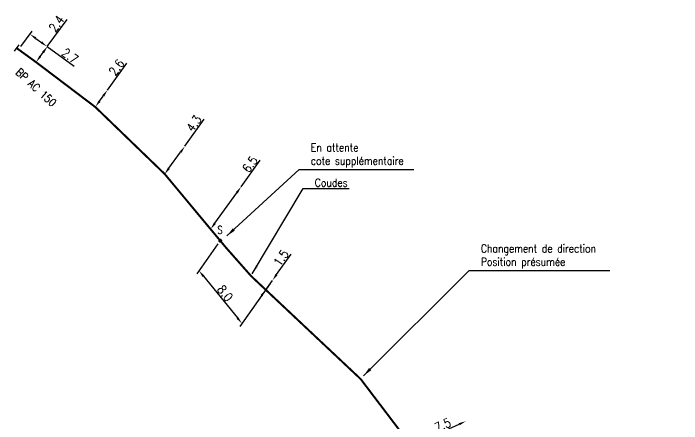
# Model space of a CAD drawing. Header units: millimetres. Extents: x 183997 to 185000, y 127999 to 129007.
# Drawn here: x 184280.6 to 184364.5, y 128786.5 to 128838 of the extents above; entities that cross this region are included whole.
import ezdxf
from ezdxf.enums import TextEntityAlignment as Align

# ---------------------------------------------------------------- set-up
doc = ezdxf.new("R2010")
doc.units = ezdxf.units.MM
doc.header["$PDMODE"] = 34
doc.linetypes.add('L_25_AP', pattern=[2000, 1000, 1000])
doc.layers.get('0').update_dxf_attribs({"linetype": 'CONTINUOUS'})
doc.layers.get('DEFPOINTS').update_dxf_attribs({"linetype": 'CONTINUOUS'})
for name, color, linetype in [('L_150', 1, 'CONTINUOUS'), ('L_300', 7, 'CONTINUOUS'), ('L_340', 7, 'CONTINUOUS')]:
    doc.layers.add(name, color=color, linetype=linetype)
doc.styles.add('G_ROMANS', font='ROMANS.SHX', dxfattribs={"width": 0.75})
doc.styles.get("Standard").update_dxf_attribs({"font": 'romans.shx', "width": 0.85})
doc.dimstyles.get("Standard").update_dxf_attribs({"dimtxt": 1.5, "dimasz": 1.2, "dimexe": 0.625, "dimexo": 0.625, "dimgap": 0.25, "dimtad": 1, "dimdec": 1, "dimzin": 0, "dimdsep": 46, "dimtxsty": 'Standard', "dimcen": -0.5, "dimadec": 0, "dimazin": 0, "dimtfac": 1, "dimtdec": 1, "dimtmove": 0, "dimatfit": 3, "dimfxl": 0, "dimtolj": 1, "dimtzin": 0, "dimarcsym": 0})

# ---------------------------------------------------------------- blocks, each defined once
blk = doc.blocks.new('L_300_11')
at = {"color": 0, "linetype": 'Continuous', "const_width": 0.248, "flags": 128}
blk.add_lwpolyline([(-0.126, 0, 1), (0.126, 0, 1)], format="xyb", close=True, dxfattribs=at)
at = {"linetype": 'Continuous', "style": 'G_ROMANS', "width": 0.75}
blk.add_attdef('S', text='', height=1, dxfattribs=at).set_placement((0, 1.35), align=Align.MIDDLE_CENTER)
at = {"color": 0, "linetype": 'Continuous', "width": 0.75, "flags": 3}
for tag, p in [('DEF_LEG', (0, -5)), ('DEF_COUP', (0, -7.5)), ('DEF_TYPE', (0, -10))]:
    blk.add_attdef(tag, text='', height=1.2, dxfattribs=at).set_placement(p, align=Align.MIDDLE)
blk = doc.blocks.new('*D823')
at = {"layer": 'DEFPOINTS', "color": 0, "linetype": 'Continuous', "transparency": 16777216}
for p in [(184309.189, 128816.196), (184309.189, 128816.196), (184305.366, 128810.914)]:
    blk.add_point(p, dxfattribs=at)
at = {"layer": 'L_150', "color": 0, "linetype": 'Continuous', "lineweight": -2, "transparency": 16777216}
for p, q in [((184309.189, 128816.196), (184311.612, 128819.544)), ((184305.894, 128811.643), (184308.662, 128815.467))]:
    blk.add_line(p, q, dxfattribs=at)
at = {"layer": 'L_150', "color": 0, "linetype": 'Continuous', "transparency": 16777216}
for points in [[(184308.54, 128815.555), (184308.783, 128815.379), (184309.189, 128816.196)], [(184305.773, 128811.731), (184306.016, 128811.555), (184305.366, 128810.914)]]:
    blk.add_solid(points, dxfattribs=at)
at = {"layer": 'L_150', "color": 0, "linetype": 'Continuous', "transparency": 16777216, "insert": (184310.321, 128819.039), "char_height": 1.125, "attachment_point": 5, "rotation": 54.10382}
blk.add_mtext('\\A1;6.5', dxfattribs=at)
blk = doc.blocks.new('*D824')
at = {"layer": 'DEFPOINTS', "color": 0, "linetype": 'Continuous', "transparency": 16777216}
for p in [(184306.581, 128809.457), (184313.135, 128804.479), (184309.302, 128799.08)]:
    blk.add_point(p, dxfattribs=at)
at = {"layer": 'L_300', "color": 0, "linetype": 'Continuous', "lineweight": -2, "transparency": 16777216}
for p, q in [((184306.299, 128809.061), (184303.628, 128805.298)), ((184304.478, 128804.997), (184308.733, 128799.778)), ((184312.853, 128804.082), (184309.021, 128798.684))]:
    blk.add_line(p, q, dxfattribs=at)
at = {"layer": 'L_300', "color": 0, "linetype": 'Continuous', "transparency": 16777216}
for points in [[(184304.594, 128805.092), (184304.362, 128804.903), (184303.91, 128805.695)], [(184308.85, 128799.872), (184308.617, 128799.683), (184309.302, 128799.08)]]:
    blk.add_solid(points, dxfattribs=at)
at = {"layer": 'L_300', "color": 0, "linetype": 'Continuous', "transparency": 16777216, "insert": (184307.187, 128802.861), "char_height": 1.125, "attachment_point": 5, "rotation": 309.18783}
blk.add_mtext('\\A1;8.0', dxfattribs=at)
blk = doc.blocks.new('*D1157')
at = {"layer": 'DEFPOINTS', "color": 0, "linetype": 'Continuous', "transparency": 16777216}
for p in [(184313.135, 128804.479), (184313.135, 128804.479), (184312.296, 128803.297)]:
    blk.add_point(p, dxfattribs=at)
at = {"layer": 'L_150', "color": 0, "linetype": 'Continuous', "lineweight": -2, "transparency": 16777216}
for p, q in [((184313.656, 128805.213), (184315.475, 128807.775)), ((184312.296, 128803.297), (184313.135, 128804.479)), ((184311.775, 128802.563), (184311.254, 128801.829))]:
    blk.add_line(p, q, dxfattribs=at)
at = {"layer": 'L_150', "color": 0, "linetype": 'Continuous', "transparency": 16777216}
for points in [[(184313.534, 128805.3), (184313.778, 128805.126), (184313.135, 128804.479)], [(184311.652, 128802.65), (184311.897, 128802.476), (184312.296, 128803.297)]]:
    blk.add_solid(points, dxfattribs=at)
at = {"layer": 'L_150', "color": 0, "linetype": 'Continuous', "transparency": 16777216, "insert": (184314.214, 128807.295), "char_height": 1.125, "attachment_point": 5, "rotation": 54.6269}
blk.add_mtext('\\A1;1.5', dxfattribs=at)
blk = doc.blocks.new('*D1159')
at = {"layer": 'DEFPOINTS', "color": 0, "linetype": 'Continuous', "transparency": 16777216}
for p in [(184337.407, 128786.803), (184337.407, 128786.803), (184330.552, 128783.759)]:
    blk.add_point(p, dxfattribs=at)
at = {"layer": 'L_300', "color": 0, "linetype": 'Continuous', "lineweight": -2, "transparency": 16777216}
blk.add_line((184331.375, 128784.124), (184336.584, 128786.438), dxfattribs=at)
at = {"layer": 'L_300', "color": 0, "linetype": 'Continuous', "transparency": 16777216}
for points in [[(184336.524, 128786.575), (184336.645, 128786.301), (184337.407, 128786.803)], [(184331.314, 128784.261), (184331.436, 128783.987), (184330.552, 128783.759)]]:
    blk.add_solid(points, dxfattribs=at)
at = {"layer": 'L_300', "color": 0, "linetype": 'Continuous', "transparency": 16777216, "insert": (184334.515, 128786.339), "char_height": 1.125, "attachment_point": 5, "rotation": 23.94439}
blk.add_mtext('\\A1;7.5', dxfattribs=at)
blk = doc.blocks.new('L_340_07')
at = {"color": 0, "linetype": 'Continuous', "const_width": 0.25, "flags": 128}
blk.add_lwpolyline([(0, 0), (0.35, 0)], dxfattribs=at)
at = {"color": 0, "linetype": 'Continuous', "flags": 128}
blk.add_lwpolyline([(0.35, -0.5), (0.35, 0.5)], dxfattribs=at)
at = {"color": 0, "linetype": 'Continuous', "width": 0.75, "flags": 3}
for tag, p in [('DEF_LEG', (0.723, -3.465)), ('DEF_COUP', (0.723, -5.965)), ('DEF_TYPE', (0.723, -8.465))]:
    blk.add_attdef(tag, text='', height=1.2, dxfattribs=at).set_placement(p, align=Align.MIDDLE)
blk = doc.blocks.new('*D131')
at = {"layer": 'DEFPOINTS', "color": 0, "linetype": 'Continuous', "transparency": 16777216}
for p in [(184302.134, 128821.302), (184302.134, 128821.302), (184299.613, 128817.819)]:
    blk.add_point(p, dxfattribs=at)
at = {"layer": 'L_150', "color": 0, "linetype": 'Continuous', "lineweight": -2, "transparency": 16777216}
for p, q in [((184302.134, 128821.302), (184304.584, 128824.687)), ((184300.141, 128818.548), (184301.607, 128820.573))]:
    blk.add_line(p, q, dxfattribs=at)
at = {"layer": 'L_150', "color": 0, "linetype": 'Continuous', "transparency": 16777216}
for points in [[(184301.485, 128820.661), (184301.728, 128820.485), (184302.134, 128821.302)], [(184300.019, 128818.636), (184300.262, 128818.46), (184299.613, 128817.819)]]:
    blk.add_solid(points, dxfattribs=at)
at = {"layer": 'L_150', "color": 0, "linetype": 'Continuous', "transparency": 16777216, "insert": (184303.28, 128824.164), "char_height": 1.125, "attachment_point": 5, "rotation": 54.10382}
blk.add_mtext('\\A1;4.3', dxfattribs=at)
blk = doc.blocks.new('*D132')
at = {"layer": 'DEFPOINTS', "color": 0, "linetype": 'Continuous', "transparency": 16777216}
for p in [(184281.291, 128833.425), (184284.869, 128833.798), (184284.869, 128833.798)]:
    blk.add_point(p, dxfattribs=at)
at = {"layer": 'L_340', "color": 0, "linetype": 'Continuous', "lineweight": -2, "transparency": 16777216}
for p, q in [((184281.566, 128833.805), (184282.973, 128835.749)), ((184283.427, 128834.842), (184284.14, 128834.326)), ((184284.869, 128833.798), (184288.254, 128831.348))]:
    blk.add_line(p, q, dxfattribs=at)
at = {"layer": 'L_340', "color": 0, "linetype": 'Continuous', "transparency": 16777216}
for points in [[(184283.515, 128834.963), (184283.339, 128834.72), (184282.698, 128835.37)], [(184284.228, 128834.447), (184284.052, 128834.204), (184284.869, 128833.798)]]:
    blk.add_solid(points, dxfattribs=at)
at = {"layer": 'L_340', "color": 0, "linetype": 'Continuous', "transparency": 16777216, "insert": (184287.731, 128832.653), "char_height": 1.125, "attachment_point": 5, "rotation": 324.10382}
blk.add_mtext('\\A1;2.7', dxfattribs=at)
blk = doc.blocks.new('*D133')
at = {"layer": 'DEFPOINTS', "color": 0, "linetype": 'Continuous', "transparency": 16777216}
for p in [(184284.869, 128833.798), (184284.869, 128833.798), (184283.462, 128831.854)]:
    blk.add_point(p, dxfattribs=at)
at = {"layer": 'L_150', "color": 0, "linetype": 'Continuous', "lineweight": -2, "transparency": 16777216}
for p, q in [((184284.869, 128833.798), (184287.346, 128837.22)), ((184283.99, 128832.583), (184284.342, 128833.069))]:
    blk.add_line(p, q, dxfattribs=at)
at = {"layer": 'L_150', "color": 0, "linetype": 'Continuous', "transparency": 16777216}
for points in [[(184284.22, 128833.157), (184284.463, 128832.981), (184284.869, 128833.798)], [(184283.868, 128832.671), (184284.111, 128832.495), (184283.462, 128831.854)]]:
    blk.add_solid(points, dxfattribs=at)
at = {"layer": 'L_150', "color": 0, "linetype": 'Continuous', "transparency": 16777216, "insert": (184286.028, 128836.678), "char_height": 1.125, "attachment_point": 5, "rotation": 54.10528}
blk.add_mtext('\\A1;2.4', dxfattribs=at)
blk = doc.blocks.new('*D134')
at = {"layer": 'DEFPOINTS', "color": 0, "linetype": 'Continuous', "transparency": 16777216}
for p in [(184292.419, 128828.334), (184292.419, 128828.334), (184290.895, 128826.228)]:
    blk.add_point(p, dxfattribs=at)
at = {"layer": 'L_150', "color": 0, "linetype": 'Continuous', "lineweight": -2, "transparency": 16777216}
for p, q in [((184292.419, 128828.334), (184294.869, 128831.719)), ((184291.423, 128826.957), (184291.892, 128827.605))]:
    blk.add_line(p, q, dxfattribs=at)
at = {"layer": 'L_150', "color": 0, "linetype": 'Continuous', "transparency": 16777216}
for points in [[(184291.77, 128827.693), (184292.013, 128827.517), (184292.419, 128828.334)], [(184291.301, 128827.045), (184291.544, 128826.869), (184290.895, 128826.228)]]:
    blk.add_solid(points, dxfattribs=at)
at = {"layer": 'L_150', "color": 0, "linetype": 'Continuous', "transparency": 16777216, "insert": (184293.564, 128831.195), "char_height": 1.125, "attachment_point": 5, "rotation": 54.10382}
blk.add_mtext('\\A1;2.6', dxfattribs=at)

msp = doc.modelspace()

# ---------------------------------------------------------------- linework, layer by layer
at = {"layer": 'L_150', "linetype": 'L_25_AP', "const_width": 0.25, "flags": 128}
msp.add_lwpolyline([(184364.376, 128749.305), (184361.367, 128751.878), (184361.367, 128751.878), (184355.332, 128757.038), (184346.477, 128765.262), (184339.601, 128772.974), (184338.525, 128774.181), (184330.552, 128783.759), (184324.218, 128792.094), (184312.296, 128803.297), (184310.466, 128805.015), (184307.295, 128808.6), (184306.581, 128809.457), (184305.366, 128810.914), (184299.613, 128817.819), (184299.613, 128817.819), (184290.895, 128826.228), (184283.462, 128831.854), (184281.291, 128833.425)], dxfattribs=at)

# ---------------------------------------------------------------- block references
at = {"layer": 'L_300'}
ref = msp.add_blockref('L_300_11', (184306.581, 128809.457), dxfattribs=dict(at, rotation=0.8024041347334965))
ref.add_attrib('S', 'S', dxfattribs={"layer": '0', "linetype": 'Continuous', "height": 1, "style": 'G_ROMANS', "width": 0.75}).set_placement((184306.562, 128810.807), align=Align.MIDDLE_CENTER)
at = {"layer": 'L_340', "rotation": 144.1052772423483}
msp.add_blockref('L_340_07', (184281.291, 128833.425), dxfattribs=at)

# ---------------------------------------------------------------- texts
at = {"layer": 'L_150', "linetype": 'Continuous', "width": 0.85}
msp.add_text('BP AC 150', height=1, rotation=317.33723, dxfattribs=at).set_placement((184283.464, 128828.684), align=Align.MIDDLE)
at = {"layer": 'L_150', "linetype": 'Continuous', "char_height": 1, "attachment_point": 4}
for s, insert in [('Coudes', (184318.448, 128816.736)), ('Changement de direction\\PPosition présumée', (184339.298, 128807.479))]:
    msp.add_mtext(s, dxfattribs=dict(at, insert=insert))
at = {"layer": 'L_300', "linetype": 'Continuous', "insert": (184317.953, 128820.148), "char_height": 1, "attachment_point": 4}
msp.add_mtext('En attente \\Pcote supplémentaire', dxfattribs=at)

# ---------------------------------------------------------------- dimensions: what is measured, and where the dimension line sits
at = {"layer": 'L_150', "linetype": 'Continuous'}
for base, p1, p2, angle, override, picture, middle in [((184284.869, 128833.798), (184283.462, 128831.854), (184284.869, 128833.798), 234.10528, {"dimscale": 0.75}, '*D133', (184286.635, 128836.238)), ((184292.419, 128828.334), (184290.895, 128826.228), (184292.419, 128828.334), 234.10382, {"dimscale": 0.75}, '*D134', (184294.172, 128830.755)), ((184302.134, 128821.302), (184299.613, 128817.819), (184302.134, 128821.302), 234.10382, {"dimscale": 0.75}, '*D131', (184303.887, 128823.724)), ((184309.189, 128816.196), (184305.366, 128810.914), (184309.189, 128816.196), 234.10382, {"dimscale": 0.75}, '*D823', (184310.929, 128818.599)), ((184313.135, 128804.479), (184312.2955972, 128803.2966705), (184313.135, 128804.479), 234.6268972, {"dimscale": 0.75, "dimlfac": 1, "dimlunit": 2, "dimatfit": 0}, '*D1157', (184314.825952, 128806.8607678))]:
    dim = msp.add_linear_dim(base=base, p1=p1, p2=p2, angle=angle, dimstyle='Standard', override=override, dxfattribs=at)
    dim.commit()
    dim.dimension.update_dxf_attribs({"geometry": picture, "text_midpoint": middle, "dimtype": 160})
at = {"layer": 'L_300', "linetype": 'Continuous'}
dim = msp.add_linear_dim(base=(184309.302, 128799.08), p1=(184306.581, 128809.457), p2=(184313.135, 128804.479), angle=129.18783, dimstyle='Standard', override={"dimscale": 0.75, "dimatfit": 0}, dxfattribs=at)
dim.commit()
dim.dimension.update_dxf_attribs({"geometry": '*D824', "text_midpoint": (184307.187, 128802.861)})
dim = msp.add_linear_dim(base=(184337.407, 128786.803), p1=(184330.552, 128783.759), p2=(184337.407, 128786.803), angle=203.94439, dimstyle='Standard', override={"dimscale": 0.75}, dxfattribs=at)
dim.commit()
dim.dimension.update_dxf_attribs({"geometry": '*D1159', "text_midpoint": (184334.819, 128785.654), "dimtype": 160})
at = {"layer": 'L_340', "linetype": 'Continuous'}
dim = msp.add_linear_dim(base=(184284.869, 128833.798), p1=(184281.291, 128833.425), p2=(184284.869, 128833.798), angle=144.10382, dimstyle='Standard', override={"dimscale": 0.75}, dxfattribs=at)
dim.commit()
dim.dimension.update_dxf_attribs({"geometry": '*D132', "text_midpoint": (184287.291, 128832.046), "dimtype": 160})

# ---------------------------------------------------------------- leaders
at = {"layer": 'L_150', "linetype": 'Continuous', "annotation_type": 0, "has_hookline": 1, "hookline_direction": 0}
for points, text_width in [([(184310.599, 128805.287), (184316.998, 128815.986), (184318.198, 128815.986)], 4.331), ([(184324.565, 128792.515), (184337.848, 128805.729), (184339.048, 128805.729)], 16.19)]:
    msp.add_leader(points, dimstyle='Standard', dxfattribs=dict(at, text_width=text_width))
at = {"layer": 'L_300', "linetype": 'Continuous', "annotation_type": 0, "has_hookline": 1, "hookline_direction": 0, "text_width": 12.912}
msp.add_leader([(184307.405, 128810.053), (184316.503, 128818.398), (184317.703, 128818.398)], dimstyle='Standard', dxfattribs=at)

doc.saveas('drawing.dxf')
